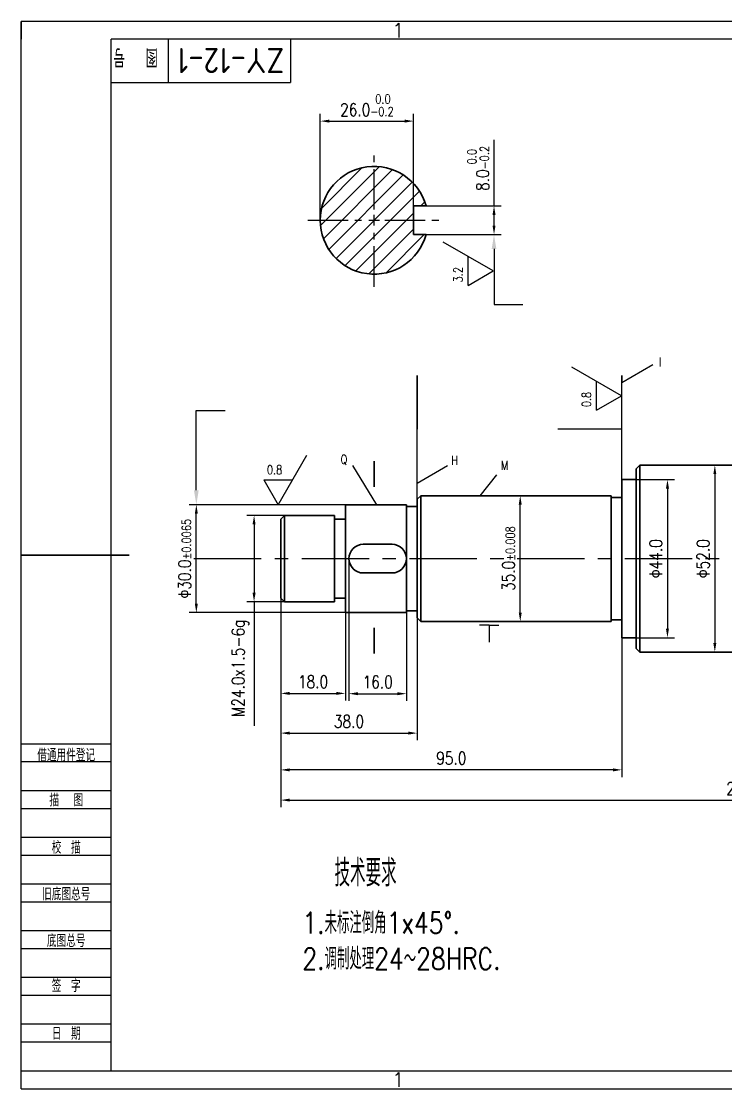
# Model space of a CAD drawing. Header units: millimetres. Extents: x 9435 to 9855, y 3347 to 3644.
# Drawn here: x 9435.2 to 9631.4, y 3346.9 to 3643.9 of the extents above; entities that cross this region are included whole.
import ezdxf
from ezdxf import colors
from ezdxf.entities.mleader import LeaderData, LeaderLine
from ezdxf.enums import TextEntityAlignment as Align
from ezdxf.math import Vec2, Vec3

# ---------------------------------------------------------------- set-up
doc = ezdxf.new("R2010")
doc.units = ezdxf.units.MM
doc.header["$LTSCALE"] = 15
doc.header["$PDMODE"] = 32
doc.linetypes.add('CENTER', pattern=[2, 1.25, -0.25, 0.25, -0.25])
doc.linetypes.add('CENTER2', pattern=[1.125, 0.75, -0.125, 0.125, -0.125])
doc.layers.add('1轮廓实线层', color=7, linetype='Continuous', lineweight=30)
for name, color, linetype in [('2细线层', 4, 'Continuous'), ('3中心线层', 1, 'CENTER'), ('5剖面线层', 2, 'Continuous'), ('6文字层', 3, 'Continuous'), ('7标注层', 4, 'Continuous'), ('图框层', 7, 'Continuous')]:
    doc.layers.add(name, color=color, linetype=linetype)
doc.styles.add('BS2024', font='romans.shx', dxfattribs={"width": 0.8, "bigfont": 'gbcbig.shx'})
doc.styles.add('PC_TEXTSTYLE', font='isocp.shx', dxfattribs={"width": 0.8, "bigfont": 'hzfs.shx'})
doc.styles.get("Standard").update_dxf_attribs({"font": 'isocp.shx', "width": 0.707, "bigfont": 'hztxt.shx'})
doc.styles.add('TH_GBDIM', font='romans.shx', dxfattribs={"width": 0.8, "bigfont": 'gbcbig.shx'})
doc.dimstyles.new('副本 BS2024_1.5：1', dxfattribs={"dimtxt": 3.5, "dimasz": 2.5, "dimexe": 2, "dimexo": 0, "dimgap": 1.5, "dimtad": 1, "dimdec": 1, "dimzin": 0, "dimdsep": 46, "dimtxsty": 'TH_GBDIM', "dimcen": 2.5, "dimclrd": 130, "dimclre": 130, "dimclrt": 3, "dimadec": 0, "dimazin": 0, "dimtfac": 0.714286, "dimtdec": 1, "dimtmove": 0, "dimatfit": 3, "dimfxl": 1, "dimtzin": 0, "dimlwd": -1, "dimlwe": -1, "dimarcsym": 1})

# ---------------------------------------------------------------- blocks, each defined once
blk = doc.blocks.new('PC_FJL_BLOCK')
at = {"layer": '2细线层'}
for p, q in [((-25, 91), (0, 91)), ((-25, 86), (0, 86)), ((-25, 78), (0, 78)), ((-25, 73), (0, 73)), ((-25, 65), (0, 65)), ((-25, 60), (0, 60)), ((-25, 52), (0, 52)), ((-25, 47), (0, 47)), ((-25, 39), (0, 39)), ((-25, 34), (0, 34)), ((-25, 26), (0, 26)), ((-25, 21), (0, 21)), ((-25, 13), (0, 13)), ((-25, 8), (0, 8)), ((-25, 0), (0, 0))]:
    blk.add_line(p, q, dxfattribs=at)
at = {"layer": '6文字层', "color": 3, "style": 'PC_TEXTSTYLE', "width": 0.667}
for s, p in [('借通用件登记', (-12.5, 87.97)), ('描   图', (-12.5, 75.47)), ('校  描', (-12.5, 62.31)), ('旧底图总号', (-12.5, 49.33)), ('底图总号', (-12.5, 36.33)), ('签  字', (-12.5, 23.8)), ('日  期', (-12.49, 10.5))]:
    blk.add_text(s, height=3.5, dxfattribs=at).set_placement(p, align=Align.MIDDLE)
at = {"layer": '6文字层', "style": 'PC_TEXTSTYLE'}
for tag, width, p, p2 in [('借通用件登记', 0.635294, (-23, 79), (-2, 79)), ('描图', 2.00708, (-23, 66), (-2, 66)), ('校图', 2.00708, (-23, 53), (-2, 53)), ('旧底图总号', 0.762353, (-23, 40), (-2, 40)), ('底图总号', 0.954947, (-23, 27), (-2, 27)), ('签字', 1.972174, (-23, 14), (-2, 14)), ('日期', 1.930213, (-23, 1), (-2, 1))]:
    blk.add_attdef(tag, text='', height=5, dxfattribs=dict(at, width=width)).set_placement(p, p2, align=Align.FIT)
blk = doc.blocks.new('PC_TYDH_BLOCK')
at = {"layer": '2细线层', "linetype": 'Continuous'}
for p, q in [((16, -12), (16, 0)), ((50, 0), (50, -12)), ((0, -12), (50, -12))]:
    blk.add_line(p, q, dxfattribs=at)
at = {"layer": '6文字层', "style": 'PC_TEXTSTYLE', "width": 0.667}
blk.add_text('图   号', height=5, rotation=180, dxfattribs=at).set_placement((13, -2.5))
at = {"layer": '6文字层', "style": 'PC_TEXTSTYLE', "width": 0.970975}
blk.add_attdef('图样代号', text='', height=7, rotation=180, dxfattribs=at).set_placement((48.24, -2.4), (18.35, -2.4), align=Align.FIT)
blk = doc.blocks.new('*D19')
at = {"layer": '7标注层', "color": 130, "transparency": 16777216}
for p, q in [((9508.49, 3506.43), (9498.06, 3506.43)), ((9500.06, 3503.93), (9500.06, 3484.93)), ((9508.49, 3482.43), (9498.06, 3482.43)), ((9500.06, 3482.43), (9500.06, 3447.87))]:
    blk.add_line(p, q, dxfattribs=at)
for points in [[(9499.64, 3503.93), (9500.48, 3503.93), (9500.06, 3506.43)], [(9499.64, 3484.93), (9500.48, 3484.93), (9500.06, 3482.43)]]:
    blk.add_solid(points, dxfattribs=at)
at = {"layer": 'Defpoints', "color": 0, "transparency": 16777216}
for p in [(9508.49, 3506.43), (9500.06, 3482.43), (9508.49, 3482.43)]:
    blk.add_point(p, dxfattribs=at)
at = {"layer": '7标注层', "color": 3, "transparency": 16777216, "insert": (9496.23, 3463.9), "char_height": 3.5, "attachment_point": 5, "rotation": 90, "style": 'TH_GBDIM'}
blk.add_mtext('M24.0x1.5-6g', dxfattribs=at)
blk = doc.blocks.new('*D21')
at = {"layer": '7标注层', "color": 130, "transparency": 16777216}
for p, q in [((9525.49, 3509.43), (9481.98, 3509.43)), ((9483.98, 3481.93), (9483.98, 3506.93)), ((9525.49, 3479.43), (9481.98, 3479.43))]:
    blk.add_line(p, q, dxfattribs=at)
for points in [[(9483.56, 3506.93), (9484.4, 3506.93), (9483.98, 3509.43)], [(9483.56, 3481.93), (9484.4, 3481.93), (9483.98, 3479.43)]]:
    blk.add_solid(points, dxfattribs=at)
at = {"layer": 'Defpoints', "color": 0, "transparency": 16777216}
for p in [(9483.98, 3509.43), (9525.49, 3509.43), (9525.49, 3479.43)]:
    blk.add_point(p, dxfattribs=at)
at = {"layer": '7标注层', "color": 3, "transparency": 16777216, "insert": (9480.73, 3494.43), "char_height": 3.5, "attachment_point": 5, "rotation": 90, "style": 'TH_GBDIM'}
blk.add_mtext('Φ30.0{\\H2.500001;±0.0065}', dxfattribs=at)
blk = doc.blocks.new('*D22')
at = {"layer": '7标注层', "color": 130, "transparency": 16777216}
for p, q in [((9507.49, 3483.43), (9507.49, 3454.92)), ((9525.49, 3479.43), (9525.49, 3454.92)), ((9509.99, 3456.92), (9522.99, 3456.92))]:
    blk.add_line(p, q, dxfattribs=at)
for points in [[(9509.99, 3457.34), (9509.99, 3456.51), (9507.49, 3456.92)], [(9522.99, 3457.34), (9522.99, 3456.51), (9525.49, 3456.92)]]:
    blk.add_solid(points, dxfattribs=at)
at = {"layer": 'Defpoints', "color": 0, "transparency": 16777216}
for p in [(9507.49, 3483.43), (9525.49, 3479.43), (9525.49, 3456.92)]:
    blk.add_point(p, dxfattribs=at)
at = {"layer": '7标注层', "color": 3, "transparency": 16777216, "insert": (9516.49, 3460.17), "char_height": 3.5, "attachment_point": 5, "style": 'TH_GBDIM'}
blk.add_mtext('18.0', dxfattribs=at)
blk = doc.blocks.new('*D23')
at = {"layer": '7标注层', "color": 130, "transparency": 16777216}
for p, q in [((9526.49, 3494.43), (9526.49, 3454.84)), ((9542.49, 3494.43), (9542.49, 3454.84)), ((9528.99, 3456.84), (9539.99, 3456.84))]:
    blk.add_line(p, q, dxfattribs=at)
for points in [[(9528.99, 3457.26), (9528.99, 3456.42), (9526.49, 3456.84)], [(9539.99, 3457.26), (9539.99, 3456.42), (9542.49, 3456.84)]]:
    blk.add_solid(points, dxfattribs=at)
at = {"layer": 'Defpoints', "color": 0, "transparency": 16777216}
for p in [(9526.49, 3494.43), (9542.49, 3494.43), (9542.49, 3456.84)]:
    blk.add_point(p, dxfattribs=at)
at = {"layer": '7标注层', "color": 3, "transparency": 16777216, "insert": (9534.49, 3460.09), "char_height": 3.5, "attachment_point": 5, "style": 'TH_GBDIM'}
blk.add_mtext('16.0', dxfattribs=at)
blk = doc.blocks.new('*D24')
at = {"layer": '7标注层', "color": 130, "transparency": 16777216}
for p, q in [((9507.49, 3483.43), (9507.49, 3443.87)), ((9545.49, 3480.43), (9545.49, 3443.87)), ((9509.99, 3445.87), (9542.99, 3445.87))]:
    blk.add_line(p, q, dxfattribs=at)
for points in [[(9509.99, 3446.29), (9509.99, 3445.45), (9507.49, 3445.87)], [(9542.99, 3446.29), (9542.99, 3445.45), (9545.49, 3445.87)]]:
    blk.add_solid(points, dxfattribs=at)
at = {"layer": 'Defpoints', "color": 0, "transparency": 16777216}
for p in [(9507.49, 3483.43), (9545.49, 3480.43), (9545.49, 3445.87)]:
    blk.add_point(p, dxfattribs=at)
at = {"layer": '7标注层', "color": 3, "transparency": 16777216, "insert": (9526.49, 3449.12), "char_height": 3.5, "attachment_point": 5, "style": 'TH_GBDIM'}
blk.add_mtext('38.0', dxfattribs=at)
blk = doc.blocks.new('*D25')
at = {"layer": '7标注层', "color": 130, "transparency": 16777216}
for p, q in [((9574.19, 3511.93), (9576.19, 3511.93)), ((9574.19, 3479.43), (9574.19, 3509.43)), ((9574.19, 3476.93), (9576.19, 3476.93))]:
    blk.add_line(p, q, dxfattribs=at)
for points in [[(9573.77, 3509.43), (9574.61, 3509.43), (9574.19, 3511.93)], [(9573.77, 3479.43), (9574.61, 3479.43), (9574.19, 3476.93)]]:
    blk.add_solid(points, dxfattribs=at)
at = {"layer": 'Defpoints', "color": 0, "transparency": 16777216}
for p in [(9574.19, 3511.93), (9574.19, 3511.93), (9574.19, 3476.93)]:
    blk.add_point(p, dxfattribs=at)
at = {"layer": '7标注层', "color": 3, "transparency": 16777216, "insert": (9570.94, 3494.43), "char_height": 3.5, "attachment_point": 5, "rotation": 90, "style": 'TH_GBDIM'}
blk.add_mtext('35.0{\\H2.500001;±0.008}', dxfattribs=at)
blk = doc.blocks.new('*D26')
at = {"layer": '7标注层', "color": 130, "transparency": 16777216}
for p, q in [((9507.49, 3494.43), (9507.49, 3433.64)), ((9602.49, 3472.43), (9602.49, 3433.64)), ((9599.99, 3435.64), (9509.99, 3435.64))]:
    blk.add_line(p, q, dxfattribs=at)
for points in [[(9509.99, 3436.06), (9509.99, 3435.22), (9507.49, 3435.64)], [(9599.99, 3436.06), (9599.99, 3435.22), (9602.49, 3435.64)]]:
    blk.add_solid(points, dxfattribs=at)
at = {"layer": 'Defpoints', "color": 0, "transparency": 16777216}
for p in [(9507.49, 3494.43), (9602.49, 3472.43), (9507.49, 3435.64)]:
    blk.add_point(p, dxfattribs=at)
at = {"layer": '7标注层', "color": 3, "transparency": 16777216, "insert": (9554.99, 3438.89), "char_height": 3.5, "attachment_point": 5, "style": 'TH_GBDIM'}
blk.add_mtext('95.0', dxfattribs=at)
blk = doc.blocks.new('*D34')
at = {"layer": '7标注层', "color": 130, "transparency": 16777216}
for p, q in [((9628.39, 3520.43), (9630.39, 3520.43)), ((9628.39, 3517.93), (9628.39, 3470.93)), ((9628.39, 3468.43), (9630.39, 3468.43))]:
    blk.add_line(p, q, dxfattribs=at)
for points in [[(9627.97, 3517.93), (9628.8, 3517.93), (9628.39, 3520.43)], [(9627.97, 3470.93), (9628.8, 3470.93), (9628.39, 3468.43)]]:
    blk.add_solid(points, dxfattribs=at)
at = {"layer": 'Defpoints', "color": 0, "transparency": 16777216}
for p in [(9628.39, 3520.43), (9628.39, 3468.43), (9628.39, 3468.43)]:
    blk.add_point(p, dxfattribs=at)
at = {"layer": '7标注层', "color": 3, "transparency": 16777216, "insert": (9625.14, 3494.43), "char_height": 3.5, "attachment_point": 5, "rotation": 90, "style": 'TH_GBDIM'}
blk.add_mtext('Φ52.0', dxfattribs=at)
blk = doc.blocks.new('*D39')
at = {"layer": '7标注层', "color": 130, "transparency": 16777216}
for p, q in [((9507.49, 3494.43), (9507.49, 3425.23)), ((9766.49, 3494.43), (9766.49, 3425.23)), ((9509.99, 3427.23), (9763.99, 3427.23))]:
    blk.add_line(p, q, dxfattribs=at)
for points in [[(9509.99, 3427.65), (9509.99, 3426.82), (9507.49, 3427.23)], [(9763.99, 3427.65), (9763.99, 3426.82), (9766.49, 3427.23)]]:
    blk.add_solid(points, dxfattribs=at)
at = {"layer": 'Defpoints', "color": 0, "transparency": 16777216}
for p in [(9507.49, 3494.43), (9766.49, 3494.43), (9766.49, 3427.23)]:
    blk.add_point(p, dxfattribs=at)
at = {"layer": '7标注层', "color": 3, "transparency": 16777216, "insert": (9636.99, 3430.48), "char_height": 3.5, "attachment_point": 5, "style": 'TH_GBDIM'}
blk.add_mtext('259.0', dxfattribs=at)
blk = doc.blocks.new('*U46')
at = {"layer": '3中心线层', "color": 0, "linetype": 'CENTER2', "transparency": 16777216}
for p, q in [((0, 3), (0, 18.5)), ((-18.5, 0), (-3, 0)), ((3, 0), (18.5, 0)), ((0, -18.5), (0, -3))]:
    blk.add_line(p, q, dxfattribs=at)
at = {"layer": '3中心线层', "color": 0, "linetype": 'Continuous', "transparency": 16777216}
for p, q in [((-1.5, 0), (1.5, 0)), ((0, -1.5), (0, 1.5))]:
    blk.add_line(p, q, dxfattribs=at)
blk = doc.blocks.new('*D49')
at = {"layer": '7标注层', "color": 130, "transparency": 16777216}
for p, q in [((9518.49, 3588.59), (9518.49, 3618.17)), ((9544.49, 3588.59), (9544.49, 3618.17)), ((9520.99, 3616.17), (9541.99, 3616.17))]:
    blk.add_line(p, q, dxfattribs=at)
for points in [[(9520.99, 3616.59), (9520.99, 3615.76), (9518.49, 3616.17)], [(9541.99, 3616.59), (9541.99, 3615.76), (9544.49, 3616.17)]]:
    blk.add_solid(points, dxfattribs=at)
at = {"layer": 'Defpoints', "color": 0, "transparency": 16777216}
for p in [(9544.49, 3616.17), (9518.49, 3588.59), (9544.49, 3588.59)]:
    blk.add_point(p, dxfattribs=at)
at = {"layer": '7标注层', "color": 3, "transparency": 16777216, "insert": (9531.49, 3620.59), "char_height": 3.5, "attachment_point": 5, "style": 'TH_GBDIM'}
blk.add_mtext('26.0{\\H2.500001;\\S 0.0^ -0.2;}', dxfattribs=at)
blk = doc.blocks.new('*D50')
at = {"layer": '7标注层', "color": 130, "transparency": 16777216}
for p, q in [((9566.89, 3592.59), (9566.89, 3610.93)), ((9547.95, 3592.59), (9568.89, 3592.59)), ((9566.89, 3587.09), (9566.89, 3590.09)), ((9547.95, 3584.59), (9568.89, 3584.59))]:
    blk.add_line(p, q, dxfattribs=at)
for points in [[(9566.48, 3590.09), (9567.31, 3590.09), (9566.89, 3592.59)], [(9566.48, 3587.09), (9567.31, 3587.09), (9566.89, 3584.59)]]:
    blk.add_solid(points, dxfattribs=at)
at = {"layer": 'Defpoints', "color": 0, "transparency": 16777216}
for p in [(9547.95, 3592.59), (9566.89, 3592.59), (9547.95, 3584.59)]:
    blk.add_point(p, dxfattribs=at)
at = {"layer": '7标注层', "color": 3, "transparency": 16777216, "insert": (9562.48, 3603.01), "char_height": 3.5, "attachment_point": 5, "rotation": 90, "style": 'TH_GBDIM'}
blk.add_mtext('8.0{\\H2.500001;\\S 0.0^ -0.2;}', dxfattribs=at)
blk = doc.blocks.new('*D58')
at = {"layer": '2细线层', "color": 130, "transparency": 16777216}
for p, q in [((9602.49, 3516.43), (9617.19, 3516.43)), ((9615.19, 3513.93), (9615.19, 3474.93)), ((9602.49, 3472.43), (9617.19, 3472.43))]:
    blk.add_line(p, q, dxfattribs=at)
for points in [[(9614.78, 3513.93), (9615.61, 3513.93), (9615.19, 3516.43)], [(9614.78, 3474.93), (9615.61, 3474.93), (9615.19, 3472.43)]]:
    blk.add_solid(points, dxfattribs=at)
at = {"layer": 'Defpoints', "color": 0, "transparency": 16777216}
for p in [(9602.49, 3516.43), (9602.49, 3472.43), (9615.19, 3472.43)]:
    blk.add_point(p, dxfattribs=at)
at = {"layer": '2细线层', "color": 3, "transparency": 16777216, "insert": (9611.94, 3494.43), "char_height": 3.5, "attachment_point": 5, "rotation": 90, "style": 'TH_GBDIM'}
blk.add_mtext('Φ44.0', dxfattribs=at)

msp = doc.modelspace()

# ---------------------------------------------------------------- hatches: boundary and pattern name
at = {"layer": '5剖面线层', "true_color": 0xf8d731}
h = msp.add_hatch(dxfattribs=at)
h.set_pattern_fill('ANSI31', color=40)
h.paths.add_polyline_path([(9544.49, 3592.59), (9547.95, 3592.59, 7.364208), (9547.95, 3584.59), (9544.49, 3584.59), (9544.49, 3588.59)])
h.paths.add_polyline_path([(9695.78, 3582.59), (9691.57, 3582.59), (9691.57, 3588.59), (9691.57, 3594.59), (9695.78, 3594.59, 7.533934)])
h.paths.add_polyline_path([(9771.07, 3585.59), (9768.45, 3585.59), (9768.45, 3588.59), (9768.45, 3591.59), (9771.07, 3591.59, 7.872983)])

# ---------------------------------------------------------------- linework, layer by layer
at = {"layer": '1轮廓实线层'}
for p, q in [((9544.49, 3588.59), (9544.49, 3592.59)), ((9544.49, 3592.59), (9547.95, 3592.59)), ((9544.49, 3588.59), (9544.49, 3584.59)), ((9544.49, 3584.59), (9547.95, 3584.59)), ((9533.49, 3514.43), (9533.49, 3521.58)), ((9606.49, 3519.43), (9607.49, 3520.43)), ((9607.49, 3520.43), (9646.49, 3520.43)), ((9607.49, 3520.43), (9607.49, 3494.43)), ((9606.49, 3515.43), (9606.49, 3519.43)), ((9602.49, 3510.93), (9602.49, 3516.43)), ((9602.49, 3516.43), (9606.49, 3516.43)), ((9606.49, 3515.43), (9606.49, 3494.43)), ((9545.49, 3510.93), (9546.49, 3511.93)), ((9545.49, 3508.43), (9545.49, 3510.93)), ((9546.49, 3511.93), (9599.49, 3511.93)), ((9546.49, 3511.93), (9546.49, 3494.43)), ((9599.49, 3511.43), (9599.49, 3511.93)), ((9599.49, 3510.93), (9599.49, 3511.43)), ((9599.49, 3511.43), (9600.49, 3511.43)), ((9599.49, 3510.93), (9599.49, 3494.43)), ((9600.49, 3511.43), (9602.49, 3511.43)), ((9602.49, 3510.93), (9602.49, 3494.43)), ((9533.49, 3509.43), (9533.49, 3509.43)), ((9542.49, 3508.93), (9542.49, 3509.43)), ((9542.49, 3508.93), (9545.49, 3508.93)), ((9542.49, 3508.93), (9542.49, 3494.43)), ((9507.49, 3505.43), (9508.49, 3506.43)), ((9507.49, 3505.43), (9507.49, 3494.43)), ((9508.49, 3506.43), (9508.49, 3494.43)), ((9522.49, 3505.93), (9522.49, 3506.43)), ((9522.49, 3505.43), (9522.49, 3505.93)), ((9525.49, 3505.43), (9522.49, 3505.43)), ((9522.49, 3505.43), (9522.49, 3494.43)), ((9538.49, 3498.43), (9530.49, 3498.43)), ((9435.24, 3495.43), (9465.24, 3495.43)), ((9507.49, 3483.43), (9507.49, 3494.43)), ((9508.49, 3482.43), (9508.49, 3494.43)), ((9522.49, 3483.43), (9522.49, 3494.43)), ((9542.49, 3479.93), (9542.49, 3494.43)), ((9546.49, 3476.93), (9546.49, 3494.43)), ((9599.49, 3477.93), (9599.49, 3494.43)), ((9602.49, 3477.93), (9602.49, 3494.43)), ((9606.49, 3473.43), (9606.49, 3494.43)), ((9607.49, 3468.43), (9607.49, 3494.43)), ((9538.49, 3490.43), (9530.49, 3490.43)), ((9507.49, 3483.43), (9508.49, 3482.43)), ((9525.49, 3483.43), (9522.49, 3483.43)), ((9522.49, 3483.43), (9522.49, 3482.93)), ((9522.49, 3482.93), (9522.49, 3482.43)), ((9542.49, 3479.93), (9545.49, 3479.93)), ((9542.49, 3479.93), (9542.49, 3479.43)), ((9545.49, 3480.43), (9545.49, 3477.93)), ((9545.49, 3477.93), (9546.49, 3476.93)), ((9599.49, 3477.93), (9599.49, 3477.43)), ((9602.49, 3477.93), (9602.49, 3472.43)), ((9533.49, 3468.04), (9533.49, 3475.19)), ((9546.49, 3476.93), (9599.49, 3476.93)), ((9599.49, 3477.43), (9600.49, 3477.43)), ((9599.49, 3477.43), (9599.49, 3476.93)), ((9600.49, 3477.43), (9602.49, 3477.43)), ((9602.49, 3472.43), (9606.49, 3472.43)), ((9606.49, 3473.43), (9606.49, 3469.43)), ((9606.49, 3469.43), (9607.49, 3468.43)), ((9607.49, 3468.43), (9646.49, 3468.43))]:
    msp.add_line(p, q, dxfattribs=at)
at = {"layer": '1轮廓实线层', "lineweight": 30}
for p, q in [((9525.49, 3509.43), (9542.49, 3509.43)), ((9525.49, 3509.43), (9525.49, 3494.43)), ((9545.49, 3508.43), (9545.49, 3494.43)), ((9508.49, 3506.43), (9522.49, 3506.43)), ((9525.49, 3505.43), (9524.49, 3505.43)), ((9525.49, 3479.43), (9525.49, 3494.43)), ((9545.49, 3480.43), (9545.49, 3494.43)), ((9508.49, 3482.43), (9522.49, 3482.43)), ((9525.49, 3483.43), (9524.49, 3483.43)), ((9525.49, 3479.43), (9542.49, 3479.43))]:
    msp.add_line(p, q, dxfattribs=at)
at = {"layer": '1轮廓实线层'}
for centre, radius, start, end in [((9533.49, 3588.59), 15, 15.466, 344.534), ((9530.49, 3494.43), 4, 90, 180), ((9538.49, 3494.43), 4, 0, 90), ((9530.49, 3494.43), 4, 180, 270), ((9538.49, 3494.43), 4, 270, 0)]:
    msp.add_arc(centre, radius, start, end, dxfattribs=at)
at = {"layer": '2细线层'}
for p, q in [((9435.24, 3346.93), (9435.24, 3643.93)), ((9855.24, 3643.93), (9435.24, 3643.93)), ((9435.24, 3643.93), (9435.24, 3638.93)), ((9435.24, 3346.93), (9435.24, 3351.93)), ((9435.24, 3346.93), (9855.24, 3346.93))]:
    msp.add_line(p, q, dxfattribs=at)
at = {"layer": '3中心线层'}
msp.add_line((9483.33, 3494.43), (9804.17, 3494.43), dxfattribs=at)
at = {"layer": '7标注层'}
for p, q in [((9566.62, 3574.47), (9552.76, 3582.47)), ((9559.69, 3570.47), (9559.69, 3578.47)), ((9559.69, 3570.47), (9566.62, 3574.47)), ((9602.38, 3539.74), (9588.53, 3547.74)), ((9602.49, 3543.43), (9611.09, 3548.45)), ((9545.49, 3515.43), (9545.49, 3545.43)), ((9545.49, 3545.43), (9545.49, 3530.43)), ((9595.45, 3535.74), (9595.45, 3543.74)), ((9602.49, 3530.43), (9602.49, 3545.43)), ((9602.49, 3545.43), (9602.49, 3543.43)), ((9595.45, 3535.74), (9602.38, 3539.74)), ((9602.49, 3530.43), (9584.63, 3530.43)), ((9602.49, 3515.43), (9602.49, 3530.43)), ((9506.8, 3509.4), (9514.8, 3523.25)), ((9534.28, 3509.43), (9527.59, 3520.35)), ((9545.49, 3515.43), (9553.93, 3520.36)), ((9562.99, 3511.93), (9567.68, 3517.75)), ((9502.8, 3516.33), (9510.8, 3516.33)), ((9502.8, 3516.33), (9506.8, 3509.4)), ((9545.49, 3510.93), (9545.49, 3515.43)), ((9565.56, 3475.87), (9562.88, 3475.87)), ((9565.56, 3475.87), (9565.56, 3471.22)), ((9565.56, 3475.87), (9568.25, 3475.87))]:
    msp.add_line(p, q, dxfattribs=at)
at = {"layer": '图框层'}
for p, q in [((9460.24, 3351.93), (9460.24, 3638.93)), ((9850.24, 3638.93), (9460.24, 3638.93)), ((9460.24, 3351.93), (9850.24, 3351.93))]:
    msp.add_line(p, q, dxfattribs=at)

# ---------------------------------------------------------------- block references
at = {"layer": '3中心线层', "linetype": 'CENTER2'}
msp.add_blockref('*U46', (9533.49, 3588.59), dxfattribs=at)
at = {"layer": '图框层'}
ref = msp.add_blockref('PC_TYDH_BLOCK', (9460.24, 3638.93), dxfattribs=at)
ref.add_attrib('图样代号', 'ZY-12-1', dxfattribs={"layer": '6文字层', "height": 7, "rotation": 180, "style": 'PC_TEXTSTYLE', "width": 0.918385}).set_placement((9508.48, 3636.53), (9478.59, 3636.53), align=Align.FIT)
msp.add_blockref('PC_FJL_BLOCK', (9460.24, 3351.93), dxfattribs=at)

# ---------------------------------------------------------------- texts
at = {"layer": '6文字层', "style": 'TH_GBDIM'}
for p in [(9540.24, 3641.43), (9540.24, 3349.43)]:
    msp.add_text('1', height=4, dxfattribs=at).set_placement(p, align=Align.MIDDLE)
at = {"layer": '7标注层', "char_height": 2.5, "attachment_point": 1, "rotation": 90, "style": 'BS2024'}
for s, insert in [('3.2', (9555.62, 3571.29)), ('0.8', (9591.38, 3536.56))]:
    msp.add_mtext_dynamic_manual_height_columns(s, width=7.1809, gutter_width=12.5, heights=[0], dxfattribs=dict(at, insert=insert))
at = {"layer": '7标注层', "attachment_point": 1, "style": 'BS2024'}
for s, width, heights, insert, char_height in [('I', 6.8987, [0], (9612.82, 3550.37), 2.5), ('Q', 7.8481, [0], (9524.13, 3523.28), 2.5), ('H', 7.187, [0], (9554.97, 3523.06), 2.5), ('0.8', 7.1809, [0], (9503.62, 3520.4), 2.5), ('M', 7.187, [0], (9568.82, 3521.61), 2.5), ('技术要求', 23.7693, [0], (9522.47, 3410.7), 7.5), ('1.未标注倒角1x45°.\\P2.调制处理24～28HRC.', 76.1835, [31.69], (9513.53, 3396.08), 6)]:
    msp.add_mtext_dynamic_manual_height_columns(s, width=width, gutter_width=12.5, heights=heights, dxfattribs=dict(at, insert=insert, char_height=char_height))

# ---------------------------------------------------------------- dimensions: what is measured, and where the dimension line sits
at = {"layer": '2细线层'}
dim = msp.add_linear_dim(base=(9615.19, 3472.43), p1=(9602.49, 3516.43), p2=(9602.49, 3472.43), angle=90, text='Φ<>', dimstyle='副本 BS2024_1.5：1', dxfattribs=at)
dim.commit()
dim.dimension.update_dxf_attribs({"geometry": '*D58', "text_midpoint": (9611.94, 3494.43)})
at = {"layer": '7标注层'}
dim = msp.add_linear_dim(base=(9544.49, 3616.17), p1=(9518.49, 3588.59), p2=(9544.49, 3588.59), dimstyle='副本 BS2024_1.5：1', override={"dimgap": 1.5, "dimtol": 1, "dimlim": 0, "dimtp": 0, "dimtm": 0.2}, dxfattribs=at)
dim.commit()
dim.dimension.update_dxf_attribs({"geometry": '*D49', "text_midpoint": (9531.49, 3620.59)})
for base, p1, p2, override, picture, middle in [((9566.89, 3592.59), (9547.95, 3584.59), (9547.95, 3592.59), {"dimgap": 1.5, "dimtol": 1, "dimlim": 0, "dimtm": 0.2}, '*D50', (9562.48, 3603.01)), ((9574.19, 3511.93), (9574.19, 3476.93), (9574.19, 3511.93), {"dimgap": 1.5, "dimtol": 1, "dimlim": 0, "dimtp": 0.008, "dimtm": 0.008, "dimtdec": 3}, '*D25', (9570.94, 3494.43))]:
    dim = msp.add_linear_dim(base=base, p1=p1, p2=p2, angle=90, dimstyle='副本 BS2024_1.5：1', override=override, dxfattribs=at)
    dim.commit()
    dim.dimension.update_dxf_attribs({"geometry": picture, "text_midpoint": middle})
for base, p1, p2, text, picture, middle in [((9628.39, 3468.43), (9628.39, 3520.43), (9628.39, 3468.43), 'Φ<>', '*D34', (9625.14, 3494.43)), ((9500.06, 3482.43), (9508.49, 3506.43), (9508.49, 3482.43), 'M<>x1.5-6g', '*D19', (9496.23, 3463.9))]:
    dim = msp.add_linear_dim(base=base, p1=p1, p2=p2, angle=90, text=text, dimstyle='副本 BS2024_1.5：1', dxfattribs=at)
    dim.commit()
    dim.dimension.update_dxf_attribs({"geometry": picture, "text_midpoint": middle})
dim = msp.add_linear_dim(base=(9483.98, 3509.43), p1=(9525.49, 3479.43), p2=(9525.49, 3509.43), angle=90, text='Φ<>', dimstyle='副本 BS2024_1.5：1', override={"dimgap": 1.5, "dimtol": 1, "dimlim": 0, "dimtp": 0.0065, "dimtm": 0.0065, "dimtdec": 4}, dxfattribs=at)
dim.commit()
dim.dimension.update_dxf_attribs({"geometry": '*D21', "text_midpoint": (9480.73, 3494.43)})
for base, p1, p2, picture, middle in [((9507.49, 3435.64), (9602.49, 3472.43), (9507.49, 3494.43), '*D26', (9554.99, 3435.64)), ((9766.49, 3427.23), (9507.49, 3494.43), (9766.49, 3494.43), '*D39', (9636.99, 3427.23))]:
    dim = msp.add_linear_dim(base=base, p1=p1, p2=p2, dimstyle='副本 BS2024_1.5：1', dxfattribs=at)
    dim.commit()
    dim.dimension.update_dxf_attribs({"geometry": picture, "text_midpoint": middle, "dimtype": 160})
dim = msp.add_linear_dim(base=(9542.49, 3456.84), p1=(9526.49, 3494.43), p2=(9542.49, 3494.43), dimstyle='副本 BS2024_1.5：1', dxfattribs=at)
dim.commit()
dim.dimension.update_dxf_attribs({"geometry": '*D23', "text_midpoint": (9534.49, 3460.09)})
for base, p2, picture, middle in [((9525.49, 3456.92), (9525.49, 3479.43), '*D22', (9516.49, 3460.17)), ((9545.49, 3445.87), (9545.49, 3480.43), '*D24', (9526.49, 3449.12))]:
    dim = msp.add_linear_dim(base=base, p1=(9507.49, 3483.43), p2=p2, angle=180, dimstyle='副本 BS2024_1.5：1', dxfattribs=at)
    dim.commit()
    dim.dimension.update_dxf_attribs({"geometry": picture, "text_midpoint": middle})

# ---------------------------------------------------------------- leaders
ml = msp.add_multileader_mtext('Standard', dxfattribs=at)
ml.set_content('', color=256)
ml.set_leader_properties()
ml.build(insert=Vec2(0, 0))
ctx = ml.context
ctx.base_point, ctx.plane_origin = Vec3(9574.89, 3565.17), Vec3(9566.89, 3584.59)
notes = []
notes.append((ctx, [(0, (1, 1, 0), (9566.89, 3565.17), (1, 0), 8, [(0, [(9566.89, 3584.59)], 0, [])])]))
ctx.mtext.insert, ctx.mtext.flow_direction = Vec3(9576.89, 3567.17), 5
ml = msp.add_multileader_mtext('Standard', dxfattribs=at)
ml.set_content('', color=256)
ml.set_leader_properties()
ml.build(insert=Vec2(0, 0))
ctx = ml.context
ctx.base_point, ctx.plane_origin = Vec3(9491.98, 3535.6), Vec3(9483.98, 3509.43)
notes.append((ctx, [(0, (1, 1, 0), (9483.98, 3535.6), (1, 0), 8, [(0, [(9483.98, 3509.43)], 0, [])])]))
ctx.mtext.insert, ctx.mtext.flow_direction = Vec3(9493.98, 3537.6), 5
for ctx, leaders in notes:
    for number, flags, end, landing, length, lines in leaders:
        leader = LeaderData()
        leader.index, (leader.has_last_leader_line, leader.has_dogleg_vector, leader.attachment_direction) = number, flags
        leader.last_leader_point, leader.dogleg_vector, leader.dogleg_length = Vec3(end), Vec3(landing), length
        for number, points, colour, breaks in lines:
            line = LeaderLine()
            line.index, line.vertices, line.color, line.breaks = number, Vec3.list(points), colors.encode_raw_color(colour), breaks
            leader.lines.append(line)
        ctx.leaders.append(leader)

doc.saveas('drawing.dxf')
